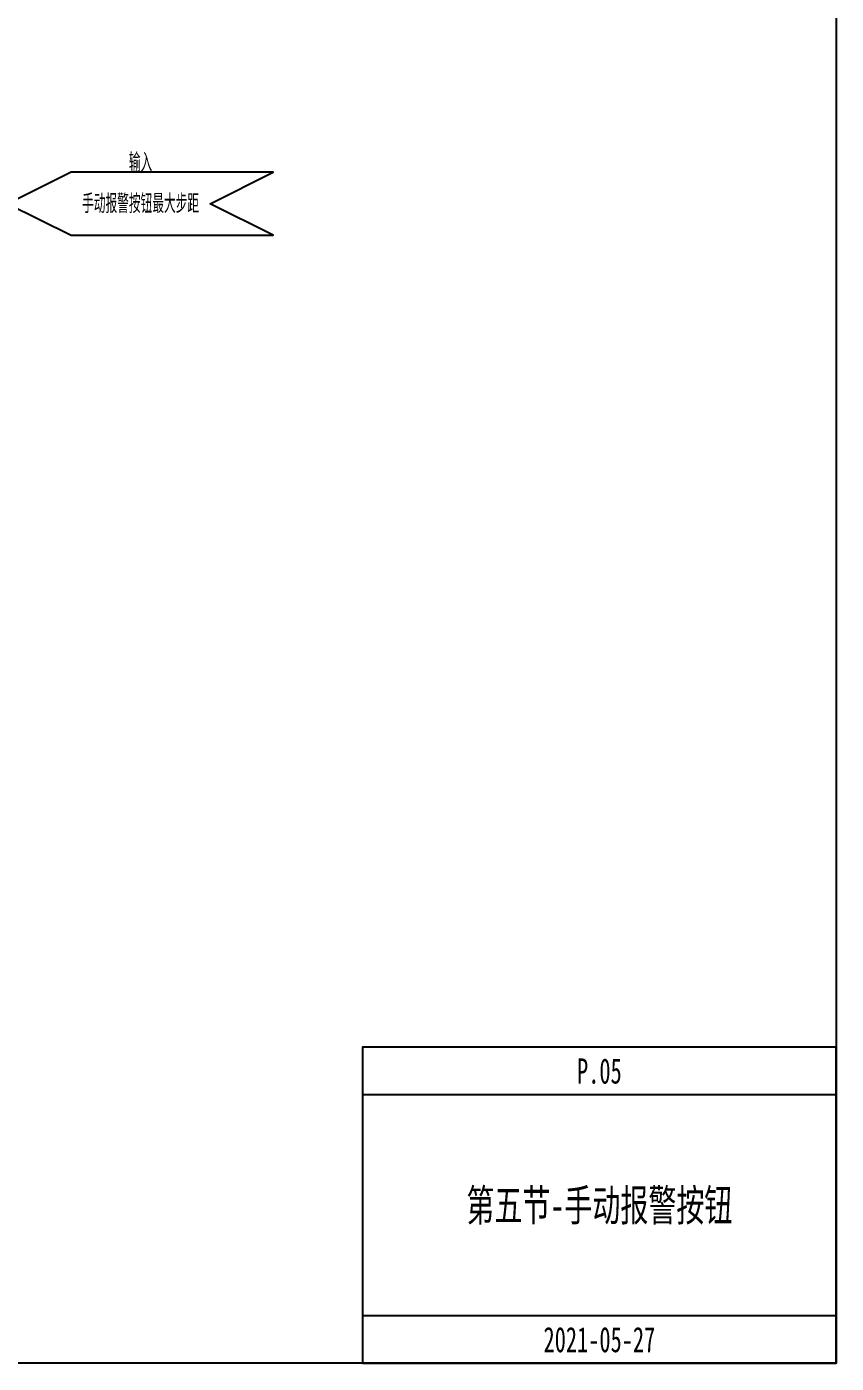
# Model space of a CAD drawing. Header units: millimetres. Extents: x 0 to 4164250, y 0 to 1261500.
# Drawn here: x 2916195 to 3172500, y 0 to 423000 of the extents above; entities that cross this region are included whole.
import ezdxf
from ezdxf.enums import TextEntityAlignment as Align

# ---------------------------------------------------------------- set-up
doc = ezdxf.new("R2010")
doc.units = ezdxf.units.MM
doc.header["$LTSCALE"] = 1000
for name, color, linetype in [('C-SHET-SHET', 144, 'Continuous'), ('E-UNIV-DIAG', 2, 'Continuous'), ('E-UNIV-NOTE', 6, 'Continuous')]:
    doc.layers.add(name, color=color, linetype=linetype)
doc.styles.add('TH-STYLE1', font='Stfangso_0.ttf', dxfattribs={"width": 0.65})
doc.styles.add('TH-STYLE3', font='tssdeng.shx', dxfattribs={"width": 0.65, "bigfont": 'tssdchn.shx'})

msp = doc.modelspace()

# ---------------------------------------------------------------- linework, layer by layer
at = {"layer": 'C-SHET-SHET'}
for points in [[(2578000, 1216500), (3172500, 1216500), (3172500, 0), (2578000, 0)], [(3022500, 0), (3172500, 0), (3172500, 100000), (3022500, 100000)]]:
    msp.add_lwpolyline(points, close=True, dxfattribs=at)
for points in [[(3172500, 85000), (3022500, 85000)], [(3172500, 15000), (3022500, 15000)]]:
    msp.add_lwpolyline(points, dxfattribs=at)
at = {"layer": 'E-UNIV-DIAG', "color": 3}
msp.add_lwpolyline([(2930250, 357000), (2994250, 357000), (2974250, 367000), (2994250, 377000), (2930250, 377000), (2910250, 367000)], close=True, dxfattribs=at)

# ---------------------------------------------------------------- texts
at = {"layer": 'E-UNIV-NOTE', "width": 0.65}
for s, height, style, p in [('输入', 6000, 'TH-STYLE3', (2952250, 380000)), ('手动报警按钮最大步距', 6000, 'TH-STYLE3', (2952250, 367000)), ('P.05', 8000, 'TH-STYLE1', (3097500, 92500)), ('第五节-手动报警按钮', 10000, 'TH-STYLE1', (3097500, 50000)), ('2021-05-27', 8000, 'TH-STYLE1', (3097500, 7500))]:
    msp.add_text(s, height=height, dxfattribs=dict(at, style=style)).set_placement(p, align=Align.MIDDLE_CENTER)

doc.saveas('drawing.dxf')
